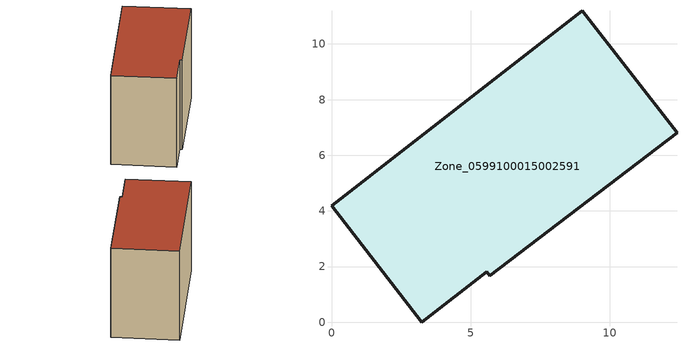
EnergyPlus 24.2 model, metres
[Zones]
Zone_0599100015002591
 floor ground (C_G): 0,4.18 9.02,11.19 12.42,6.82 5.69,1.66 5.58,1.81 3.25,0 z0.91
 wall outside (C_F): 9.02,11.19 0,4.18 3.25,0 5.58,1.81 5.69,1.66 12.42,6.82 9.02,11.19 z0.91:9.01
 roof outside (C_R): 12.42,6.82 9.02,11.19 0,4.18 3.25,0 5.58,1.81 5.69,1.66 z9.01
[BUILDING]
Pand.0599100015002591: North Axis=0; Terrain=City; Loads Convergence Tolerance Value=0.04; Temperature Convergence Tolerance Value=0.4; Solar Distribution=FullExterior; Maximum Number of Warmup Days=25; Minimum Number of Warmup Days=1
[Site:Location]
Rotterdam.The.Hague.AP_ZH_NLD Design_Conditions: Latitude=51.96; Longitude=4.45; Time Zone=1; Elevation=-4.5
[SITE:GROUNDTEMPERATURE:BUILDINGSURFACE]
18, 18, 18, 18, 18, 18, 18, 18, 18, 18, 18, 18
[MATERIAL] Thermal Absorptance=0.9; Solar Absorptance=0.7; Visible Absorptance=0.7
Name | Roughness | Thickness | Conductivity | Density | Specific Heat
G.TC.1975-1991 | MediumSmooth | 0.15 | 0.288461 | 540 | 1210
F.TC.1975-1991 | Rough | 0.3 | 0.230769 | 1920 | 840
R.TC.1975-1991 | MediumRough | 0.2 | 0.153846 | 1500 | 1000
[CONSTRUCTION]
C_G: G.TC.1975-1991
C_F: F.TC.1975-1991
C_R: R.TC.1975-1991
[ZONE]
Zone_0599100015002591: Type=1; Multiplier=1; Ceiling Height=Autocalculate; Volume=Autocalculate; Floor Area=autocalculate; Part of Total Floor Area=Yes
[ZONEINFILTRATION:DESIGNFLOWRATE]
Infil_Zone_0599100015002591: Zone or ZoneList or Space or SpaceList=Zone_0599100015002591; Schedule=AlwaysOn; Design Flow Rate Calculation Method=Flow/Area; Flow Rate per Floor Area=0.003; Constant Term Coefficient=1; Temperature Term Coefficient=0; Velocity Term Coefficient=0; Velocity Squared Term Coefficient=0
[HVACTEMPLATE:ZONE:IDEALLOADSAIRSYSTEM]
Zone_0599100015002591: Maximum Heating Supply Air Temperature=50; Minimum Cooling Supply Air Temperature=13; Maximum Heating Supply Air Humidity Ratio=0.0156; Minimum Cooling Supply Air Humidity Ratio=0.0077; Heating Limit=NoLimit; Cooling Limit=NoLimit; Dehumidification Control Type=ConstantSensibleHeatRatio; Cooling Sensible Heat Ratio=0.7; Dehumidification Setpoint=60; Humidification Control Type=None; Humidification Setpoint=30; Outdoor Air Method=None; Outdoor Air Flow Rate per Person=0.00944; Outdoor Air Flow Rate per Zone Floor Area=0; Outdoor Air Flow Rate per Zone=0; Demand Controlled Ventilation Type=None; Outdoor Air Economizer Type=NoEconomizer; Heat Recovery Type=None; Sensible Heat Recovery Effectiveness=0.7; Latent Heat Recovery Effectiveness=0.65
[ZONECONTROL:THERMOSTAT]
ThermostatControl_Zone_0599100015002591: Zone or ZoneList=Zone_0599100015002591; Control Type Schedule=DualSetpointControlType; Control 1=Thermostat_Zone_0599100015002591; Temperature Difference Between Cutout And Setpoint=0
[THERMOSTATSETPOINT:DUALSETPOINT]
Thermostat_Zone_0599100015002591: Heating Setpoint Temperature Schedule=HeatingSetpoint_Zone_0599100015002591; Cooling Setpoint Temperature Schedule=CoolingSetpoint_Zone_0599100015002591
[SCHEDULE:COMPACT]
HeatingSetpoint_Zone_0599100015002591: Through: 12/31, For: AllDays, Until: 24:00, 21
CoolingSetpoint_Zone_0599100015002591: Through: 12/31, For: AllDays, Until: 24:00, 24
DualSetpointControlType: Through: 12/31, For: AllDays, Until: 24:00, 4
AlwaysOn: Through: 12/31, For: AllDays, Until: 24:00, 1
